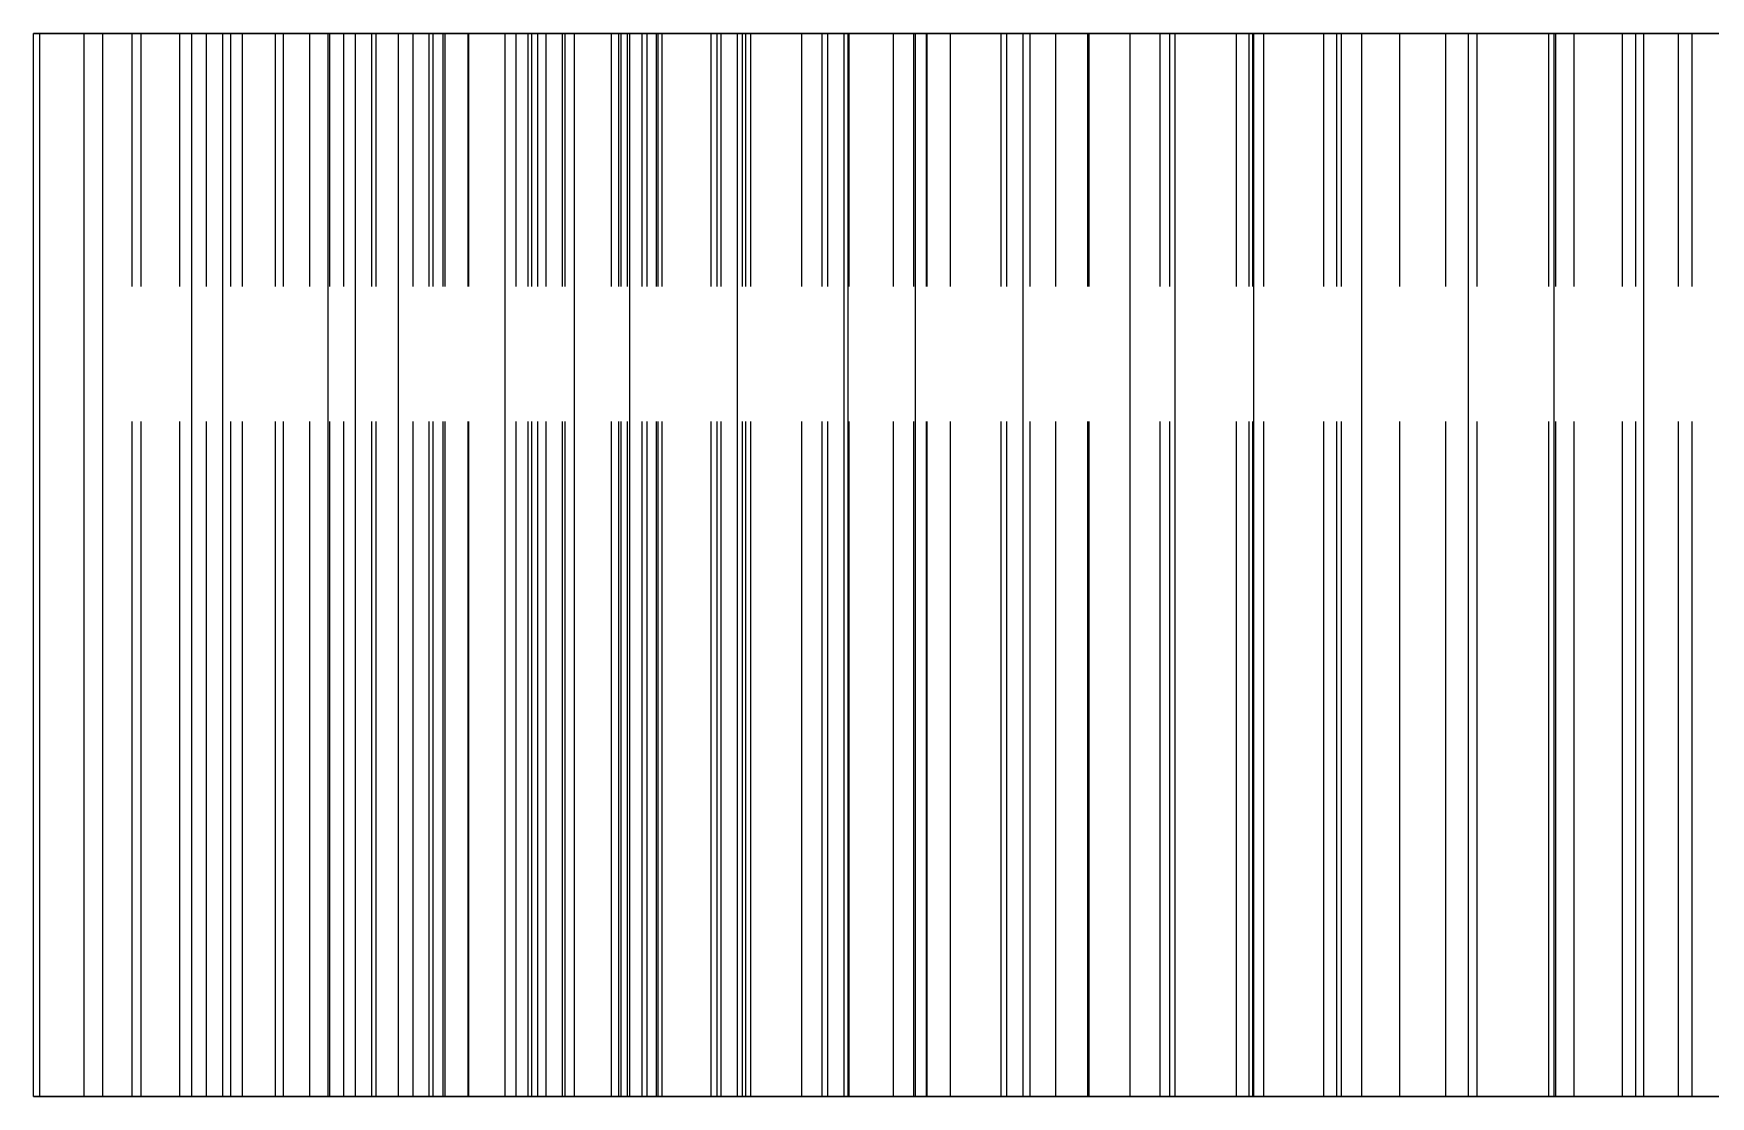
# Model space of a CAD drawing. Header units: millimetres. Extents: x -37 to 135, y -32 to 86.
# Drawn here: x 63.999 to 67.155, y -8.01 to -6.01 of the extents above; entities that cross this region are included whole.
import ezdxf

# ---------------------------------------------------------------- set-up
doc = ezdxf.new("R2010")
doc.units = ezdxf.units.MM
doc.linetypes.add('DASHED', pattern=[1.524, 1.27, -0.254])
doc.layers.add('HIDDEN', color=8, linetype='DASHED')
doc.layers.add('VISIBLE', color=7, linetype='CONTINUOUS')

msp = doc.modelspace()

# ---------------------------------------------------------------- linework, layer by layer
at = {"layer": 'HIDDEN'}
for points in [[(64.1849, -6.01), (63.99936, -6.01)], [(63.99936, -6.01), (64.1849, -6.01)], [(64.0111, -6.01), (63.99936, -6.01)], [(63.99936, -8.01), (63.99936, -6.01)], [(64.20173, -6.01), (64.0111, -6.01)], [(64.0111, -8.01), (64.0111, -6.01)], [(64.27439, -6.01), (64.09477, -6.01)], [(64.09477, -6.01), (64.20173, -6.01)], [(64.09477, -6.01), (64.27439, -6.01)], [(64.12995, -6.01), (64.09477, -6.01)], [(64.09477, -8.01), (64.09477, -6.01)], [(64.3248, -6.01), (64.12995, -6.01)], [(64.12995, -8.01), (64.12995, -6.01)], [(64.37079, -6.01), (64.1849, -6.01)], [(64.1849, -6.01), (64.37079, -6.01)], [(64.1849, -8.01), (64.1849, -6.01)], [(64.1849, -8.01), (64.1849, -6.01)], [(64.20173, -6.01), (64.39238, -6.01)], [(64.39238, -6.01), (64.20173, -6.01)], [(64.20173, -8.01), (64.20173, -6.01)], [(64.20173, -8.01), (64.20173, -6.01)], [(64.4547, -6.01), (64.27439, -6.01)], [(64.27439, -6.01), (64.4547, -6.01)], [(64.27439, -8.01), (64.27439, -6.01)], [(64.27439, -8.01), (64.27439, -6.01)], [(64.46982, -6.01), (64.2969, -6.01)], [(64.2969, -6.01), (64.3248, -6.01)], [(64.2969, -6.01), (64.46982, -6.01)], [(64.35536, -6.01), (64.2969, -6.01)], [(64.2969, -8.01), (64.2969, -6.01)], [(64.3248, -6.01), (64.51936, -6.01)], [(64.51936, -6.01), (64.3248, -6.01)], [(64.3248, -8.01), (64.3248, -6.01)], [(64.3248, -8.01), (64.3248, -6.01)], [(64.55358, -6.01), (64.35536, -6.01)], [(64.35536, -8.01), (64.35536, -6.01)], [(64.557, -6.01), (64.37079, -6.01)], [(64.37079, -6.01), (64.557, -6.01)], [(64.37079, -8.01), (64.37079, -6.01)], [(64.37079, -8.01), (64.37079, -6.01)], [(64.39238, -6.01), (64.583, -6.01)], [(64.583, -6.01), (64.39238, -6.01)], [(64.39238, -8.01), (64.39238, -6.01)], [(64.39238, -8.01), (64.39238, -6.01)], [(64.63565, -6.01), (64.4547, -6.01)], [(64.4547, -6.01), (64.63565, -6.01)], [(64.4547, -8.01), (64.4547, -6.01)], [(64.4547, -8.01), (64.4547, -6.01)], [(64.64373, -6.01), (64.46982, -6.01)], [(64.46982, -6.01), (64.64373, -6.01)], [(64.46982, -8.01), (64.46982, -6.01)], [(64.46982, -8.01), (64.46982, -6.01)], [(64.51936, -6.01), (64.71356, -6.01)], [(64.71356, -6.01), (64.51936, -6.01)], [(64.51936, -8.01), (64.51936, -6.01)], [(64.51936, -8.01), (64.51936, -6.01)], [(64.75118, -6.01), (64.55358, -6.01)], [(64.55358, -8.01), (64.55358, -6.01)], [(64.74348, -6.01), (64.557, -6.01)], [(64.557, -6.01), (64.74348, -6.01)], [(64.557, -8.01), (64.557, -6.01)], [(64.557, -8.01), (64.557, -6.01)], [(64.583, -6.01), (64.77356, -6.01)], [(64.77356, -6.01), (64.583, -6.01)], [(64.583, -8.01), (64.583, -6.01)], [(64.583, -8.01), (64.583, -6.01)], [(64.77029, -6.01), (64.60486, -6.01)], [(64.60486, -6.01), (64.75118, -6.01)], [(64.60486, -6.01), (64.77029, -6.01)], [(64.68634, -6.01), (64.60486, -6.01)], [(64.60486, -8.01), (64.60486, -6.01)], [(64.81724, -6.01), (64.63565, -6.01)], [(64.63565, -6.01), (64.81724, -6.01)], [(64.63565, -8.01), (64.63565, -6.01)], [(64.63565, -8.01), (64.63565, -6.01)], [(64.81862, -6.01), (64.64373, -6.01)], [(64.64373, -6.01), (64.81862, -6.01)], [(64.64373, -8.01), (64.64373, -6.01)], [(64.64373, -8.01), (64.64373, -6.01)], [(64.88703, -6.01), (64.68634, -6.01)], [(64.68634, -8.01), (64.68634, -6.01)], [(64.71356, -6.01), (64.90733, -6.01)], [(64.90733, -6.01), (64.71356, -6.01)], [(64.71356, -8.01), (64.71356, -6.01)], [(64.71356, -8.01), (64.71356, -6.01)], [(64.93021, -6.01), (64.74348, -6.01)], [(64.74348, -6.01), (64.93021, -6.01)], [(64.74348, -8.01), (64.74348, -6.01)], [(64.74348, -8.01), (64.74348, -6.01)], [(64.75118, -6.01), (64.94808, -6.01)], [(64.94808, -6.01), (64.75118, -6.01)], [(64.75118, -8.01), (64.75118, -6.01)], [(64.75118, -8.01), (64.75118, -6.01)], [(64.93703, -6.01), (64.77029, -6.01)], [(64.77029, -6.01), (64.93703, -6.01)], [(64.77029, -8.01), (64.77029, -6.01)], [(64.77029, -8.01), (64.77029, -6.01)], [(64.77356, -6.01), (64.96398, -6.01)], [(64.96398, -6.01), (64.77356, -6.01)], [(64.77356, -8.01), (64.77356, -6.01)], [(64.77356, -8.01), (64.77356, -6.01)], [(64.99944, -6.01), (64.81724, -6.01)], [(64.81724, -6.01), (64.99944, -6.01)], [(64.81724, -8.01), (64.81724, -6.01)], [(64.81724, -8.01), (64.81724, -6.01)], [(64.99449, -6.01), (64.81862, -6.01)], [(64.81862, -6.01), (64.99449, -6.01)], [(64.81862, -8.01), (64.81862, -6.01)], [(64.81862, -8.01), (64.81862, -6.01)], [(65.08679, -6.01), (64.88703, -6.01)], [(64.88703, -8.01), (64.88703, -6.01)], [(64.90733, -6.01), (65.10059, -6.01)], [(65.10059, -6.01), (64.90733, -6.01)], [(64.90733, -8.01), (64.90733, -6.01)], [(64.90733, -8.01), (64.90733, -6.01)], [(65.11715, -6.01), (64.93021, -6.01)], [(64.93021, -6.01), (65.11715, -6.01)], [(64.93021, -8.01), (64.93021, -6.01)], [(64.93021, -8.01), (64.93021, -6.01)], [(65.10508, -6.01), (64.93703, -6.01)], [(64.93703, -6.01), (65.10508, -6.01)], [(64.93703, -8.01), (64.93703, -6.01)], [(64.93703, -8.01), (64.93703, -6.01)], [(64.94808, -6.01), (65.1442, -6.01)], [(65.1442, -6.01), (64.94808, -6.01)], [(64.94808, -8.01), (64.94808, -6.01)], [(64.94808, -8.01), (64.94808, -6.01)], [(64.96398, -6.01), (65.15421, -6.01)], [(65.15421, -6.01), (64.96398, -6.01)], [(64.96398, -8.01), (64.96398, -6.01)], [(64.96398, -8.01), (64.96398, -6.01)], [(65.17135, -6.01), (64.99449, -6.01)], [(64.99449, -6.01), (65.17135, -6.01)], [(64.99449, -8.01), (64.99449, -6.01)], [(64.99449, -8.01), (64.99449, -6.01)], [(65.18225, -6.01), (64.99944, -6.01)], [(64.99944, -6.01), (65.18225, -6.01)], [(64.99944, -8.01), (64.99944, -6.01)], [(64.99944, -8.01), (64.99944, -6.01)], [(65.17448, -6.01), (65.01727, -6.01)], [(65.01727, -6.01), (65.08679, -6.01)], [(65.01727, -6.01), (65.17448, -6.01)], [(65.1214, -6.01), (65.01727, -6.01)], [(65.01727, -8.01), (65.01727, -6.01)], [(65.08679, -6.01), (65.28551, -6.01)], [(65.28551, -6.01), (65.08679, -6.01)], [(65.08679, -8.01), (65.08679, -6.01)], [(65.08679, -8.01), (65.08679, -6.01)], [(65.10059, -6.01), (65.29326, -6.01)], [(65.29326, -6.01), (65.10059, -6.01)], [(65.10059, -8.01), (65.10059, -6.01)], [(65.10059, -8.01), (65.10059, -6.01)], [(65.27446, -6.01), (65.10508, -6.01)], [(65.10508, -6.01), (65.27446, -6.01)], [(65.10508, -8.01), (65.10508, -6.01)], [(65.10508, -8.01), (65.10508, -6.01)], [(65.11715, -8.01), (65.11715, -6.01)], [(65.11715, -8.01), (65.11715, -6.01)], [(65.32368, -6.01), (65.1214, -6.01)], [(65.1214, -8.01), (65.1214, -6.01)], [(65.1442, -6.01), (65.33944, -6.01)], [(65.33944, -6.01), (65.1442, -6.01)], [(65.1442, -8.01), (65.1442, -6.01)], [(65.1442, -8.01), (65.1442, -6.01)], [(65.15421, -6.01), (65.18225, -6.01)], [(65.18225, -6.01), (65.15421, -6.01)], [(65.15421, -8.01), (65.15421, -6.01)], [(65.15421, -8.01), (65.15421, -6.01)], [(65.34922, -6.01), (65.17135, -6.01)], [(65.17135, -6.01), (65.34922, -6.01)], [(65.17135, -8.01), (65.17135, -6.01)], [(65.17135, -8.01), (65.17135, -6.01)], [(65.3333, -6.01), (65.17448, -6.01)], [(65.17448, -6.01), (65.3333, -6.01)], [(65.17448, -8.01), (65.17448, -6.01)], [(65.17448, -8.01), (65.17448, -6.01)], [(65.18225, -8.01), (65.18225, -6.01)], [(65.18225, -8.01), (65.18225, -6.01)], [(65.44518, -6.01), (65.27446, -6.01)], [(65.27446, -6.01), (65.44518, -6.01)], [(65.27446, -8.01), (65.27446, -6.01)], [(65.27446, -8.01), (65.27446, -6.01)], [(65.28551, -6.01), (65.48311, -6.01)], [(65.48311, -6.01), (65.28551, -6.01)], [(65.28551, -8.01), (65.28551, -6.01)], [(65.28551, -8.01), (65.28551, -6.01)], [(65.29326, -6.01), (65.34922, -6.01)], [(65.34922, -6.01), (65.29326, -6.01)], [(65.29326, -8.01), (65.29326, -6.01)], [(65.29326, -8.01), (65.29326, -6.01)], [(65.52469, -6.01), (65.32368, -6.01)], [(65.32368, -8.01), (65.32368, -6.01)], [(65.49376, -6.01), (65.3333, -6.01)], [(65.3333, -6.01), (65.49376, -6.01)], [(65.3333, -8.01), (65.3333, -6.01)], [(65.3333, -8.01), (65.3333, -6.01)], [(65.33944, -6.01), (65.5337, -6.01)], [(65.5337, -6.01), (65.33944, -6.01)], [(65.33944, -8.01), (65.33944, -6.01)], [(65.33944, -8.01), (65.33944, -6.01)], [(65.34922, -8.01), (65.34922, -6.01)], [(65.34922, -8.01), (65.34922, -6.01)], [(65.61731, -6.01), (65.44518, -6.01)], [(65.44518, -6.01), (65.61731, -6.01)], [(65.44518, -8.01), (65.44518, -6.01)], [(65.44518, -8.01), (65.44518, -6.01)], [(65.48311, -6.01), (65.67946, -6.01)], [(65.67946, -6.01), (65.48311, -6.01)], [(65.48311, -8.01), (65.48311, -6.01)], [(65.48311, -8.01), (65.48311, -6.01)], [(65.65588, -6.01), (65.49376, -6.01)], [(65.49376, -6.01), (65.65588, -6.01)], [(65.49376, -8.01), (65.49376, -6.01)], [(65.49376, -8.01), (65.49376, -6.01)], [(65.72435, -6.01), (65.52469, -6.01)], [(65.52469, -8.01), (65.52469, -6.01)], [(65.68056, -6.01), (65.53229, -6.01)], [(65.53229, -6.01), (65.72435, -6.01)], [(65.53229, -6.01), (65.68056, -6.01)], [(65.65861, -6.01), (65.53229, -6.01)], [(65.53229, -8.01), (65.53229, -6.01)], [(65.5337, -6.01), (65.61731, -6.01)], [(65.61731, -6.01), (65.5337, -6.01)], [(65.5337, -8.01), (65.5337, -6.01)], [(65.5337, -8.01), (65.5337, -6.01)], [(65.61731, -8.01), (65.61731, -6.01)], [(65.61731, -8.01), (65.61731, -6.01)], [(65.81971, -6.01), (65.65588, -6.01)], [(65.65588, -6.01), (65.81971, -6.01)], [(65.65588, -8.01), (65.65588, -6.01)], [(65.65588, -8.01), (65.65588, -6.01)], [(65.86156, -6.01), (65.65861, -6.01)], [(65.65861, -8.01), (65.65861, -6.01)], [(65.67946, -6.01), (65.87443, -6.01)], [(65.87443, -6.01), (65.67946, -6.01)], [(65.67946, -8.01), (65.67946, -6.01)], [(65.67946, -8.01), (65.67946, -6.01)], [(65.83076, -6.01), (65.68056, -6.01)], [(65.68056, -6.01), (65.83076, -6.01)], [(65.68056, -8.01), (65.68056, -6.01)], [(65.68056, -8.01), (65.68056, -6.01)], [(65.72435, -6.01), (65.92254, -6.01)], [(65.92254, -6.01), (65.72435, -6.01)], [(65.72435, -8.01), (65.72435, -6.01)], [(65.72435, -8.01), (65.72435, -6.01)], [(65.98533, -6.01), (65.81971, -6.01)], [(65.81971, -6.01), (65.98533, -6.01)], [(65.81971, -8.01), (65.81971, -6.01)], [(65.81971, -8.01), (65.81971, -6.01)], [(65.98291, -6.01), (65.83076, -6.01)], [(65.83076, -6.01), (65.98291, -6.01)], [(65.83076, -8.01), (65.83076, -6.01)], [(65.83076, -8.01), (65.83076, -6.01)], [(66.06294, -6.01), (65.86156, -6.01)], [(65.86156, -8.01), (65.86156, -6.01)], [(65.87443, -6.01), (65.98533, -6.01)], [(65.98533, -6.01), (65.87443, -6.01)], [(65.87443, -8.01), (65.87443, -6.01)], [(65.87443, -8.01), (65.87443, -6.01)], [(65.92254, -6.01), (66.11913, -6.01)], [(66.11913, -6.01), (65.92254, -6.01)], [(65.92254, -8.01), (65.92254, -6.01)], [(65.92254, -8.01), (65.92254, -6.01)], [(66.13706, -6.01), (65.98291, -6.01)], [(65.98291, -6.01), (66.13706, -6.01)], [(65.98291, -8.01), (65.98291, -6.01)], [(65.98291, -8.01), (65.98291, -6.01)], [(65.98533, -8.01), (65.98533, -6.01)], [(65.98533, -8.01), (65.98533, -6.01)], [(66.26265, -6.01), (66.06294, -6.01)], [(66.06294, -8.01), (66.06294, -6.01)], [(66.11913, -6.01), (66.31394, -6.01)], [(66.31394, -6.01), (66.11913, -6.01)], [(66.11913, -8.01), (66.11913, -6.01)], [(66.11913, -8.01), (66.11913, -6.01)], [(66.29327, -6.01), (66.13706, -6.01)], [(66.13706, -6.01), (66.29327, -6.01)], [(66.13706, -8.01), (66.13706, -6.01)], [(66.13706, -8.01), (66.13706, -6.01)], [(66.2863, -6.01), (66.14761, -6.01)], [(66.14761, -6.01), (66.26265, -6.01)], [(66.14761, -6.01), (66.2863, -6.01)], [(66.29556, -6.01), (66.14761, -6.01)], [(66.14761, -8.01), (66.14761, -6.01)], [(66.26265, -6.01), (66.46054, -6.01)], [(66.46054, -6.01), (66.26265, -6.01)], [(66.26265, -8.01), (66.26265, -6.01)], [(66.26265, -8.01), (66.26265, -6.01)], [(66.4272, -6.01), (66.2863, -6.01)], [(66.2863, -6.01), (66.4272, -6.01)], [(66.2863, -8.01), (66.2863, -6.01)], [(66.2863, -8.01), (66.2863, -6.01)], [(66.45164, -6.01), (66.29327, -6.01)], [(66.29327, -6.01), (66.45164, -6.01)], [(66.29327, -8.01), (66.29327, -6.01)], [(66.29327, -8.01), (66.29327, -6.01)], [(66.49828, -6.01), (66.29556, -6.01)], [(66.29556, -8.01), (66.29556, -6.01)], [(66.31394, -6.01), (66.45164, -6.01)], [(66.45164, -6.01), (66.31394, -6.01)], [(66.31394, -8.01), (66.31394, -6.01)], [(66.31394, -8.01), (66.31394, -6.01)], [(66.57036, -6.01), (66.4272, -6.01)], [(66.4272, -6.01), (66.57036, -6.01)], [(66.4272, -8.01), (66.4272, -6.01)], [(66.4272, -8.01), (66.4272, -6.01)], [(66.45164, -8.01), (66.45164, -6.01)], [(66.45164, -8.01), (66.45164, -6.01)], [(66.46054, -6.01), (66.65648, -6.01)], [(66.65648, -6.01), (66.46054, -6.01)], [(66.46054, -8.01), (66.46054, -6.01)], [(66.46054, -8.01), (66.46054, -6.01)], [(66.69913, -6.01), (66.49828, -6.01)], [(66.49828, -8.01), (66.49828, -6.01)], [(66.71584, -6.01), (66.57036, -6.01)], [(66.57036, -6.01), (66.71584, -6.01)], [(66.57036, -8.01), (66.57036, -6.01)], [(66.57036, -8.01), (66.57036, -6.01)], [(66.65648, -6.01), (66.85027, -6.01)], [(66.85027, -6.01), (66.65648, -6.01)], [(66.65648, -8.01), (66.65648, -6.01)], [(66.65648, -8.01), (66.65648, -6.01)], [(66.89798, -6.01), (66.69913, -6.01)], [(66.69913, -8.01), (66.69913, -6.01)], [(66.86373, -6.01), (66.71584, -6.01)], [(66.71584, -6.01), (66.86373, -6.01)], [(66.71584, -8.01), (66.71584, -6.01)], [(66.71584, -8.01), (66.71584, -6.01)], [(66.85027, -6.01), (67.01414, -6.01)], [(67.01414, -6.01), (66.85027, -6.01)], [(66.85027, -8.01), (66.85027, -6.01)], [(66.85027, -8.01), (66.85027, -6.01)], [(66.98897, -6.01), (66.86049, -6.01)], [(66.86049, -6.01), (66.89798, -6.01)], [(66.86049, -6.01), (66.98897, -6.01)], [(67.0294, -6.01), (66.86049, -6.01)], [(66.86049, -8.01), (66.86049, -6.01)], [(67.01414, -6.01), (66.86373, -6.01)], [(66.86373, -6.01), (67.01414, -6.01)], [(66.86373, -8.01), (66.86373, -6.01)], [(66.86373, -8.01), (66.86373, -6.01)], [(66.89798, -6.01), (67.0947, -6.01)], [(67.0947, -6.01), (66.89798, -6.01)], [(66.89798, -8.01), (66.89798, -6.01)], [(66.89798, -8.01), (66.89798, -6.01)], [(67.11995, -6.01), (66.98897, -6.01)], [(66.98897, -6.01), (67.11995, -6.01)], [(66.98897, -8.01), (66.98897, -6.01)], [(66.98897, -8.01), (66.98897, -6.01)], [(67.01414, -8.01), (67.01414, -6.01)], [(67.01414, -8.01), (67.01414, -6.01)], [(67.23099, -6.01), (67.0294, -6.01)], [(67.0294, -8.01), (67.0294, -6.01)], [(67.0947, -6.01), (67.28912, -6.01)], [(67.28912, -6.01), (67.0947, -6.01)], [(67.0947, -8.01), (67.0947, -6.01)], [(67.0947, -8.01), (67.0947, -6.01)], [(67.25348, -6.01), (67.11995, -6.01)], [(67.11995, -6.01), (67.25348, -6.01)], [(67.11995, -8.01), (67.11995, -6.01)], [(67.11995, -8.01), (67.11995, -6.01)], [(64.1849, -8.01), (63.99936, -8.01)], [(63.99936, -8.01), (64.1849, -8.01)], [(64.0111, -8.01), (63.99936, -8.01)], [(64.20173, -8.01), (64.0111, -8.01)], [(64.27439, -8.01), (64.09477, -8.01)], [(64.09477, -8.01), (64.20173, -8.01)], [(64.09477, -8.01), (64.27439, -8.01)], [(64.12995, -8.01), (64.09477, -8.01)], [(64.3248, -8.01), (64.12995, -8.01)], [(64.37079, -8.01), (64.1849, -8.01)], [(64.1849, -8.01), (64.37079, -8.01)], [(64.20173, -8.01), (64.39238, -8.01)], [(64.39238, -8.01), (64.20173, -8.01)], [(64.4547, -8.01), (64.27439, -8.01)], [(64.27439, -8.01), (64.4547, -8.01)], [(64.46982, -8.01), (64.2969, -8.01)], [(64.2969, -8.01), (64.3248, -8.01)], [(64.2969, -8.01), (64.46982, -8.01)], [(64.35536, -8.01), (64.2969, -8.01)], [(64.3248, -8.01), (64.51936, -8.01)], [(64.51936, -8.01), (64.3248, -8.01)], [(64.55358, -8.01), (64.35536, -8.01)], [(64.557, -8.01), (64.37079, -8.01)], [(64.37079, -8.01), (64.557, -8.01)], [(64.39238, -8.01), (64.583, -8.01)], [(64.583, -8.01), (64.39238, -8.01)], [(64.63565, -8.01), (64.4547, -8.01)], [(64.4547, -8.01), (64.63565, -8.01)], [(64.64373, -8.01), (64.46982, -8.01)], [(64.46982, -8.01), (64.64373, -8.01)], [(64.51936, -8.01), (64.71356, -8.01)], [(64.71356, -8.01), (64.51936, -8.01)], [(64.75118, -8.01), (64.55358, -8.01)], [(64.74348, -8.01), (64.557, -8.01)], [(64.557, -8.01), (64.74348, -8.01)], [(64.583, -8.01), (64.77356, -8.01)], [(64.77356, -8.01), (64.583, -8.01)], [(64.77029, -8.01), (64.60486, -8.01)], [(64.60486, -8.01), (64.75118, -8.01)], [(64.60486, -8.01), (64.77029, -8.01)], [(64.68634, -8.01), (64.60486, -8.01)], [(64.81724, -8.01), (64.63565, -8.01)], [(64.63565, -8.01), (64.81724, -8.01)], [(64.81862, -8.01), (64.64373, -8.01)], [(64.64373, -8.01), (64.81862, -8.01)], [(64.88703, -8.01), (64.68634, -8.01)], [(64.71356, -8.01), (64.90733, -8.01)], [(64.90733, -8.01), (64.71356, -8.01)], [(64.93021, -8.01), (64.74348, -8.01)], [(64.74348, -8.01), (64.93021, -8.01)], [(64.75118, -8.01), (64.94808, -8.01)], [(64.94808, -8.01), (64.75118, -8.01)], [(64.93703, -8.01), (64.77029, -8.01)], [(64.77029, -8.01), (64.93703, -8.01)], [(64.77356, -8.01), (64.96398, -8.01)], [(64.96398, -8.01), (64.77356, -8.01)], [(64.99944, -8.01), (64.81724, -8.01)], [(64.81724, -8.01), (64.99944, -8.01)], [(64.99449, -8.01), (64.81862, -8.01)], [(64.81862, -8.01), (64.99449, -8.01)], [(65.08679, -8.01), (64.88703, -8.01)], [(64.90733, -8.01), (65.10059, -8.01)], [(65.10059, -8.01), (64.90733, -8.01)], [(65.11715, -8.01), (64.93021, -8.01)], [(64.93021, -8.01), (65.11715, -8.01)], [(65.10508, -8.01), (64.93703, -8.01)], [(64.93703, -8.01), (65.10508, -8.01)], [(64.94808, -8.01), (65.1442, -8.01)], [(65.1442, -8.01), (64.94808, -8.01)], [(64.96398, -8.01), (65.15421, -8.01)], [(65.15421, -8.01), (64.96398, -8.01)], [(65.17135, -8.01), (64.99449, -8.01)], [(64.99449, -8.01), (65.17135, -8.01)], [(65.18225, -8.01), (64.99944, -8.01)], [(64.99944, -8.01), (65.18225, -8.01)], [(65.17448, -8.01), (65.01727, -8.01)], [(65.01727, -8.01), (65.08679, -8.01)], [(65.01727, -8.01), (65.17448, -8.01)], [(65.1214, -8.01), (65.01727, -8.01)], [(65.08679, -8.01), (65.28551, -8.01)], [(65.28551, -8.01), (65.08679, -8.01)], [(65.10059, -8.01), (65.29326, -8.01)], [(65.29326, -8.01), (65.10059, -8.01)], [(65.27446, -8.01), (65.10508, -8.01)], [(65.10508, -8.01), (65.27446, -8.01)], [(65.32368, -8.01), (65.1214, -8.01)], [(65.1442, -8.01), (65.33944, -8.01)], [(65.33944, -8.01), (65.1442, -8.01)], [(65.15421, -8.01), (65.18225, -8.01)], [(65.18225, -8.01), (65.15421, -8.01)], [(65.34922, -8.01), (65.17135, -8.01)], [(65.17135, -8.01), (65.34922, -8.01)], [(65.3333, -8.01), (65.17448, -8.01)], [(65.17448, -8.01), (65.3333, -8.01)], [(65.44518, -8.01), (65.27446, -8.01)], [(65.27446, -8.01), (65.44518, -8.01)], [(65.28551, -8.01), (65.48311, -8.01)], [(65.48311, -8.01), (65.28551, -8.01)], [(65.29326, -8.01), (65.34922, -8.01)], [(65.34922, -8.01), (65.29326, -8.01)], [(65.52469, -8.01), (65.32368, -8.01)], [(65.49376, -8.01), (65.3333, -8.01)], [(65.3333, -8.01), (65.49376, -8.01)], [(65.33944, -8.01), (65.5337, -8.01)], [(65.5337, -8.01), (65.33944, -8.01)], [(65.61731, -8.01), (65.44518, -8.01)], [(65.44518, -8.01), (65.61731, -8.01)], [(65.48311, -8.01), (65.67946, -8.01)], [(65.67946, -8.01), (65.48311, -8.01)], [(65.65588, -8.01), (65.49376, -8.01)], [(65.49376, -8.01), (65.65588, -8.01)], [(65.72435, -8.01), (65.52469, -8.01)], [(65.68056, -8.01), (65.53229, -8.01)], [(65.53229, -8.01), (65.72435, -8.01)], [(65.53229, -8.01), (65.68056, -8.01)], [(65.65861, -8.01), (65.53229, -8.01)], [(65.5337, -8.01), (65.61731, -8.01)], [(65.61731, -8.01), (65.5337, -8.01)], [(65.81971, -8.01), (65.65588, -8.01)], [(65.65588, -8.01), (65.81971, -8.01)], [(65.86156, -8.01), (65.65861, -8.01)], [(65.67946, -8.01), (65.87443, -8.01)], [(65.87443, -8.01), (65.67946, -8.01)], [(65.83076, -8.01), (65.68056, -8.01)], [(65.68056, -8.01), (65.83076, -8.01)], [(65.72435, -8.01), (65.92254, -8.01)], [(65.92254, -8.01), (65.72435, -8.01)], [(65.98533, -8.01), (65.81971, -8.01)], [(65.81971, -8.01), (65.98533, -8.01)], [(65.98291, -8.01), (65.83076, -8.01)], [(65.83076, -8.01), (65.98291, -8.01)], [(66.06294, -8.01), (65.86156, -8.01)], [(65.87443, -8.01), (65.98533, -8.01)], [(65.98533, -8.01), (65.87443, -8.01)], [(65.92254, -8.01), (66.11913, -8.01)], [(66.11913, -8.01), (65.92254, -8.01)], [(66.13706, -8.01), (65.98291, -8.01)], [(65.98291, -8.01), (66.13706, -8.01)], [(66.26265, -8.01), (66.06294, -8.01)], [(66.11913, -8.01), (66.31394, -8.01)], [(66.31394, -8.01), (66.11913, -8.01)], [(66.29327, -8.01), (66.13706, -8.01)], [(66.13706, -8.01), (66.29327, -8.01)], [(66.2863, -8.01), (66.14761, -8.01)], [(66.14761, -8.01), (66.26265, -8.01)], [(66.14761, -8.01), (66.2863, -8.01)], [(66.29556, -8.01), (66.14761, -8.01)], [(66.26265, -8.01), (66.46054, -8.01)], [(66.46054, -8.01), (66.26265, -8.01)], [(66.4272, -8.01), (66.2863, -8.01)], [(66.2863, -8.01), (66.4272, -8.01)], [(66.45164, -8.01), (66.29327, -8.01)], [(66.29327, -8.01), (66.45164, -8.01)], [(66.49828, -8.01), (66.29556, -8.01)], [(66.31394, -8.01), (66.45164, -8.01)], [(66.45164, -8.01), (66.31394, -8.01)], [(66.57036, -8.01), (66.4272, -8.01)], [(66.4272, -8.01), (66.57036, -8.01)], [(66.46054, -8.01), (66.65648, -8.01)], [(66.65648, -8.01), (66.46054, -8.01)], [(66.69913, -8.01), (66.49828, -8.01)], [(66.71584, -8.01), (66.57036, -8.01)], [(66.57036, -8.01), (66.71584, -8.01)], [(66.65648, -8.01), (66.85027, -8.01)], [(66.85027, -8.01), (66.65648, -8.01)], [(66.89798, -8.01), (66.69913, -8.01)], [(66.86373, -8.01), (66.71584, -8.01)], [(66.71584, -8.01), (66.86373, -8.01)], [(66.85027, -8.01), (67.01414, -8.01)], [(67.01414, -8.01), (66.85027, -8.01)], [(66.98897, -8.01), (66.86049, -8.01)], [(66.86049, -8.01), (66.89798, -8.01)], [(66.86049, -8.01), (66.98897, -8.01)], [(67.0294, -8.01), (66.86049, -8.01)], [(67.01414, -8.01), (66.86373, -8.01)], [(66.86373, -8.01), (67.01414, -8.01)], [(66.89798, -8.01), (67.0947, -8.01)], [(67.0947, -8.01), (66.89798, -8.01)], [(67.11995, -8.01), (66.98897, -8.01)], [(66.98897, -8.01), (67.11995, -8.01)], [(67.23099, -8.01), (67.0294, -8.01)], [(67.0947, -8.01), (67.28912, -8.01)], [(67.28912, -8.01), (67.0947, -8.01)], [(67.25348, -8.01), (67.11995, -8.01)], [(67.11995, -8.01), (67.25348, -8.01)]]:
    msp.add_lwpolyline(points, dxfattribs=at)
at = {"layer": 'VISIBLE'}
for points in [[(63.99936, -6.01), (64.0111, -6.01)], [(63.99936, -8.01), (63.99936, -6.01)], [(64.0111, -6.01), (64.09477, -6.01)], [(64.0111, -8.01), (64.0111, -6.01)], [(64.09477, -6.01), (64.12995, -6.01)], [(64.09477, -8.01), (64.09477, -6.01)], [(64.12995, -6.01), (64.2969, -6.01)], [(64.12995, -8.01), (64.12995, -6.01)], [(64.2969, -6.01), (64.35536, -6.01)], [(64.2969, -8.01), (64.2969, -6.01)], [(64.35536, -6.01), (64.55358, -6.01)], [(64.35536, -8.01), (64.35536, -6.01)], [(64.55358, -6.01), (64.60486, -6.01)], [(64.55358, -8.01), (64.55358, -6.01)], [(64.60486, -6.01), (64.68634, -6.01)], [(64.60486, -8.01), (64.60486, -6.01)], [(64.68634, -6.01), (64.88703, -6.01)], [(64.68634, -8.01), (64.68634, -6.01)], [(64.88703, -6.01), (65.01727, -6.01)], [(64.88703, -8.01), (64.88703, -6.01)], [(65.01727, -6.01), (65.1214, -6.01)], [(65.01727, -8.01), (65.01727, -6.01)], [(65.1214, -6.01), (65.32368, -6.01)], [(65.1214, -8.01), (65.1214, -6.01)], [(65.32368, -6.01), (65.52469, -6.01)], [(65.32368, -8.01), (65.32368, -6.01)], [(65.52469, -6.01), (65.53229, -6.01)], [(65.52469, -8.01), (65.52469, -6.01)], [(65.53229, -6.01), (65.65861, -6.01)], [(65.53229, -8.01), (65.53229, -6.01)], [(65.65861, -6.01), (65.86156, -6.01)], [(65.65861, -8.01), (65.65861, -6.01)], [(65.86156, -6.01), (66.06294, -6.01)], [(65.86156, -8.01), (65.86156, -6.01)], [(66.06294, -6.01), (66.14761, -6.01)], [(66.06294, -8.01), (66.06294, -6.01)], [(66.14761, -6.01), (66.29556, -6.01)], [(66.14761, -8.01), (66.14761, -6.01)], [(66.29556, -6.01), (66.49828, -6.01)], [(66.29556, -8.01), (66.29556, -6.01)], [(66.49828, -6.01), (66.69913, -6.01)], [(66.49828, -8.01), (66.49828, -6.01)], [(66.69913, -6.01), (66.86049, -6.01)], [(66.69913, -8.01), (66.69913, -6.01)], [(66.86049, -6.01), (67.0294, -6.01)], [(66.86049, -8.01), (66.86049, -6.01)], [(67.0294, -6.01), (67.23099, -6.01)], [(67.0294, -8.01), (67.0294, -6.01)], [(63.99936, -8.01), (64.0111, -8.01)], [(64.0111, -8.01), (64.09477, -8.01)], [(64.09477, -8.01), (64.12995, -8.01)], [(64.12995, -8.01), (64.2969, -8.01)], [(64.2969, -8.01), (64.35536, -8.01)], [(64.35536, -8.01), (64.55358, -8.01)], [(64.55358, -8.01), (64.60486, -8.01)], [(64.60486, -8.01), (64.68634, -8.01)], [(64.68634, -8.01), (64.88703, -8.01)], [(64.88703, -8.01), (65.01727, -8.01)], [(65.01727, -8.01), (65.1214, -8.01)], [(65.1214, -8.01), (65.32368, -8.01)], [(65.32368, -8.01), (65.52469, -8.01)], [(65.52469, -8.01), (65.53229, -8.01)], [(65.53229, -8.01), (65.65861, -8.01)], [(65.65861, -8.01), (65.86156, -8.01)], [(65.86156, -8.01), (66.06294, -8.01)], [(66.06294, -8.01), (66.14761, -8.01)], [(66.14761, -8.01), (66.29556, -8.01)], [(66.29556, -8.01), (66.49828, -8.01)], [(66.49828, -8.01), (66.69913, -8.01)], [(66.69913, -8.01), (66.86049, -8.01)], [(66.86049, -8.01), (67.0294, -8.01)], [(67.0294, -8.01), (67.23099, -8.01)]]:
    msp.add_lwpolyline(points, dxfattribs=at)

doc.saveas('drawing.dxf')
